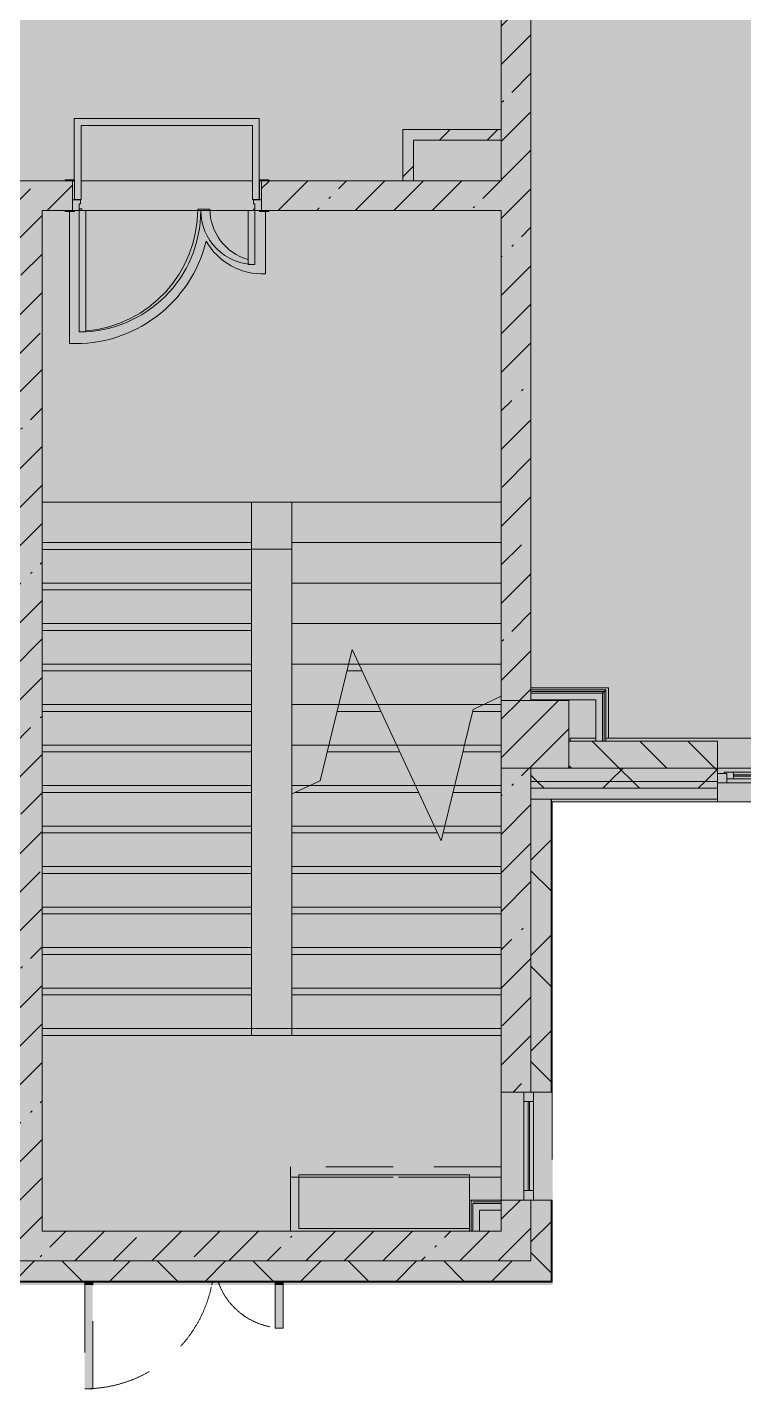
# Model space of a CAD drawing. Header units: millimetres. Extents: x 35157 to 232994, y -8553 to 29000.
# Drawn here: x 177954 to 183260, y -1048 to 9037 of the extents above; entities that cross this region are included whole.
import ezdxf

# ---------------------------------------------------------------- set-up
doc = ezdxf.new("R2010")
doc.units = ezdxf.units.MM
doc.linetypes.add('200_ШТРИХ__ш1_п0_6_', pattern=[800, 500, -300])
doc.layers.add('A-DETL-GENF-2', color=7, linetype='Continuous', lineweight=9, true_color=0xc0c0c0, transparency=0.4)
for name, color, linetype, lineweight in [('A-DETL-MBND-1', 7, '200_ШТРИХ__ш1_п0_6_', 9), ('A-WALL-9', 7, 'Continuous', 5), ('I-WALL-23', 7, 'Continuous', 5), ('S-COLS-1', 7, 'Continuous', 5)]:
    doc.layers.add(name, color=color, linetype=linetype, lineweight=lineweight)
for name, color, linetype, lineweight, true_color in [('A-DOOR-4', 7, 'Continuous', 5, 0xe2e2e2), ('A-DOOR-5', 7, 'Continuous', 5, 0xb7b7b7), ('A-DOOR-FRAM-2', 7, 'Continuous', 5, 0xe2e2e2), ('A-DOOR-FRAM-4', 7, 'Continuous', 5, 0xb7b7b7), ('A-FLOR-2', 7, 'Continuous', 5, 0xb7b7b7), ('A-GLAZ-3', 7, 'Continuous', 5, 0x737373), ('A-WALL-10', 7, 'Continuous', 9, 0x737373), ('A-WALL-11', 7, 'Continuous', 5, 0x737373), ('I-WALL-21', 7, 'Continuous', 5, 0xe7e7e7), ('I-WALL-22', 7, 'Continuous', 9, 0xe7e7e7), ('I-WALL-24', 7, 'Continuous', 5, 0x737373), ('S-COLS-2', 7, 'Continuous', 5, 0x737373), ('S-STRS-2', 7, 'Continuous', 5, 0x737373), ('S-STRS-MBND-1', 7, 'Continuous', 5, 0x737373)]:
    doc.layers.add(name, color=color, linetype=linetype, lineweight=lineweight, true_color=true_color)
pattern_1 = [(45, (105984, 0), (-353.5534, 353.5534), []), (135, (105984, 0), (-353.5534, -353.5534), [])]
pattern_2 = [(45, (105984, 0), (-285.1231, 285.1231), []), (45, (106269.13, 0), (-285.1231, 285.1231), [504.031, -100.806, 16.764, -84.042])]
pattern_3 = [(45, (105984, 0), (-176.7767, 176.7767), [])]
pattern_4 = [(45, (105984, 0), (-530.33, 530.33), []), (135, (105984, 0), (-530.33, -530.33), [])]

# ---------------------------------------------------------------- blocks, each defined once
blk = doc.blocks.new('BSC_Колонна _Прямоугольная - 500х500-V83-2_4_2_птичка')
at = {"layer": 'S-COLS-1'}
h = blk.add_hatch(dxfattribs=at)
h.set_pattern_fill('FP_84', color=256, style=0, pattern_type=2)
h.set_pattern_definition([(45, (-75730, -3800), (-285.1231, 285.1231), []), (45, (-75444.88, -3800), (-285.1231, 285.1231), [504.031, -100.806, 16.764, -84.042])])
h.paths.add_polyline_path([(-250, -250), (250, -250), (250, 250), (-250, 250), (-250, -99)])
at = {"layer": 'S-COLS-2'}
for p, q in [((250, 250), (-250, 250)), ((-250, 250), (-250, -250)), ((250, -250), (250, 250)), ((-250, -250), (250, -250))]:
    blk.add_line(p, q, dxfattribs=at)
blk = doc.blocks.new('110_Дверь_СКБ_2Ст - Д-1 Лестничная клетка EIS60-24319353-2_4_2_птичка')
at = {"layer": 'A-DOOR-4'}
for points in [[(612.5, 1010), (612.5, 110), (662.5, 110), (662.5, 1010)], [(-587.5, 510), (-637.5, 510), (-637.5, 110), (-587.5, 110)], [(712.5, 30), (697.5, 30), (697.5, -110), (712.5, -110)]]:
    blk.add_hatch(color=256, dxfattribs=at).paths.add_polyline_path(points)
h = blk.add_hatch(color=256, dxfattribs=at)
h.paths.add_polyline_path([(712.5, 110), (662.5, 110), (662.5, 60), (652.5, 60), (652.5, 30), (712.5, 30), (712.5, 39.7)])
h.paths.add_polyline_path([(-687.5, 110), (-687.5, 30), (-627.5, 30), (-627.5, 60), (-637.5, 60), (-637.5, 110)])
at = {"layer": 'A-DOOR-FRAM-2'}
for points in [[(-742.5, 118), (-742.5, 110), (-672.5, 110), (-672.5, 118)], [(697.5, 118), (697.5, 110), (767.5, 110), (767.5, 118)], [(-672.5, 30), (-687.5, 30), (-687.5, -110), (-672.5, -110)], [(-672.5, -110), (-742.5, -110), (-742.5, -118), (-672.5, -118)], [(697.5, -110), (697.5, -118), (767.5, -118), (767.5, -110)]]:
    blk.add_hatch(color=256, dxfattribs=at).paths.add_polyline_path(points)
at = {"layer": 'A-DOOR-5'}
for p, q in [((662.5, 1010), (612.5, 1010)), ((612.5, 1010), (612.5, 110)), ((662.5, 110), (662.5, 1010)), ((-637.5, 510), (-637.5, 110)), ((-587.5, 510), (-637.5, 510)), ((-587.5, 110), (-587.5, 510)), ((-637.5, 110), (-587.5, 110)), ((612.5, 110), (662.5, 110))]:
    blk.add_line(p, q, dxfattribs=at)
for centre, radius, start, end in [((662.5, 110), 900, 90, 180), ((-637.5, 110), 400, 360, 90)]:
    blk.add_arc(centre, radius, start, end, dxfattribs=at)
at = {"layer": 'A-DOOR-FRAM-4'}
for p, q in [((-672.5, 118), (-742.5, 118)), ((-742.5, 118), (-742.5, 110)), ((-742.5, 110), (-672.5, 110)), ((-637.5, 110), (-687.5, 110)), ((-687.5, 110), (-687.5, 30)), ((-672.5, 110), (-672.5, 118)), ((-637.5, 60), (-637.5, 110)), ((662.5, 110), (662.5, 60)), ((712.5, 110), (662.5, 110)), ((767.5, 118), (697.5, 118)), ((697.5, 118), (697.5, 110)), ((697.5, 110), (767.5, 110)), ((712.5, 30), (712.5, 110)), ((767.5, 110), (767.5, 118)), ((-687.5, 30), (-627.5, 30)), ((-672.5, 30), (-687.5, 30)), ((-687.5, 30), (-687.5, -110)), ((-672.5, -110), (-672.5, 30)), ((-627.5, 60), (-637.5, 60)), ((-627.5, 30), (-627.5, 60)), ((662.5, 60), (652.5, 60)), ((652.5, 60), (652.5, 30)), ((652.5, 30), (712.5, 30)), ((712.5, 30), (697.5, 30)), ((697.5, 30), (697.5, -110)), ((712.5, -110), (712.5, 30)), ((-672.5, -110), (-742.5, -110)), ((-742.5, -110), (-742.5, -118)), ((-742.5, -118), (-672.5, -118)), ((-687.5, -110), (-672.5, -110)), ((-672.5, -118), (-672.5, -110)), ((697.5, -110), (712.5, -110)), ((767.5, -110), (697.5, -110)), ((697.5, -110), (697.5, -118)), ((697.5, -118), (767.5, -118)), ((767.5, -118), (767.5, -110))]:
    blk.add_line(p, q, dxfattribs=at)
blk = doc.blocks.new('120_Окно_СКБ_1Ст - 120_Окно_СКБ_1Ст 900х2500_h_-19906150-2_4_2_птичка')
at = {"layer": 'A-GLAZ-3'}
for p, q in [((-450, -75), (-450, -5)), ((-450, -5), (-380, -5)), ((450, -5), (-450, -5)), ((-380, -75), (-450, -75)), ((-450, -75), (-400, -75)), ((-380, -75), (-400, -75)), ((-400, -75), (-400, -85)), ((-400, -85), (400, -85)), ((400, -85), (-400, -85)), ((-380, -5), (-380, -75)), ((380, -35), (-380, -35)), ((-380, -35), (-380, -75)), ((-330, -85), (-330, -35)), ((-330, -55), (330, -55)), ((330, -65), (-330, -65)), ((330, -85), (330, -35)), ((380, -75), (380, -5)), ((380, -5), (450, -5)), ((380, -75), (380, -35)), ((450, -75), (380, -75)), ((400, -75), (380, -75)), ((400, -75), (450, -75)), ((400, -85), (400, -75)), ((450, -5), (450, -75))]:
    blk.add_line(p, q, dxfattribs=at)
blk = doc.blocks.new('110_Дверь_СКБ_2Ст_Наружная - ДН-1_л__ Двухстворчатая 1350 х3200 _ЛК_ в свету с верхним остеклением 2-V188-2_4_2_птичка')
at = {"layer": 'A-DETL-MBND-1'}
for points in [[(754, 869), (694, 869), (694, 101), (754, 101), (754, 169)], [(-656, 419), (-716, 419), (-716, 101), (-656, 101), (-656, 169)], [(-716, 101), (-716, 79), (-656, 79), (-656, 101)], [(694, 101), (694, 79), (754, 79), (754, 101)]]:
    blk.add_hatch(color=256, dxfattribs=at).paths.add_polyline_path(points)
for p, q in [((754, 869), (694, 869)), ((694, 869), (694, 101)), ((754, 101), (754, 869)), ((-716, 419), (-716, 101)), ((-656, 419), (-716, 419)), ((-656, 101), (-656, 419)), ((-716, 101), (-716, 79)), ((-656, 79), (-656, 101)), ((694, 101), (694, 79)), ((754, 79), (754, 101))]:
    blk.add_line(p, q, dxfattribs=at)
for centre, radius, start, end in [((754, -91), 960, 90, 168.4089), ((-716, -91), 510, 22.5, 90), ((-716, -91), 510, 19.5984, 22.1347), ((754, -91), 960, 168.4089, 169.737)]:
    blk.add_arc(centre, radius, start, end, dxfattribs=at)
blk = doc.blocks.new('120_Окно_СКБ_1Ст - 120_Окно_СКБ_1Ст 800х2500 EI30-23532001-2_4_2_птичка')
at = {"layer": 'A-GLAZ-3'}
for p, q in [((-400, -127), (-400, -57)), ((-400, -57), (-330, -57)), ((400, -57), (-400, -57)), ((-330, -57), (-330, -127)), ((330, -87), (-330, -87)), ((330, -97), (-330, -97)), ((330, -127), (330, -57)), ((330, -57), (400, -57)), ((400, -57), (400, -127)), ((-330, -127), (-400, -127)), ((-400, -127), (400, -127)), ((400, -127), (330, -127))]:
    blk.add_line(p, q, dxfattribs=at)
blk = doc.blocks.new('Зашивка приборов отопления27 - Зашивка приборов отопления-33322407-2_4_2_птичка')
at = {"layer": 'A-DETL-MBND-1'}
for p, q in [((75480, 595), (73920, 595)), ((73920, 595), (73920, 520)), ((73920, 520), (73920, 120)), ((75480, 520), (73920, 520)), ((73920, 520), (73920, 120)), ((73920, 520), (75480, 520)), ((75480, 520), (75480, 595)), ((75480, 350), (75480, 520))]:
    blk.add_line(p, q, dxfattribs=at)

msp = doc.modelspace()

# ---------------------------------------------------------------- hatches: boundary and pattern name
at = {"layer": 'A-DETL-GENF-2'}
msp.add_hatch(color=256, dxfattribs=at).paths.add_polyline_path([(181824.9, -280), (181844, -280), (181844, 3300), (190844, 3300), (190844, 27350), (147894, 27350), (147894, 23778), (144744, 23778), (144744, -280), (180897.4, -280)])
at = {"layer": 'A-WALL-9'}
h = msp.add_hatch(dxfattribs=at)
h.set_pattern_fill('FP_99', color=256, style=0, pattern_type=2)
h.set_pattern_definition([(135, (105984, 0), (-176.7767, -176.7767), [])])
h.paths.add_polyline_path([(186334, 3550), (186334, 3750), (186064, 3750), (186064, 3550)])
h.paths.add_polyline_path([(185164, 3550), (185164, 3750), (183964, 3750), (183964, 3550), (184607.5, 3550)])
h.paths.add_polyline_path([(182752.5, 3550), (183064, 3550), (183064, 3750), (181964, 3750), (181964, 3550)])
h = msp.add_hatch(dxfattribs=at)
h.set_pattern_fill('FP_89', color=256, style=0, pattern_type=2)
h.set_pattern_definition(pattern_1)
h.paths.add_polyline_path([(190172.6, 3450), (190684, 3450), (190684, 3550), (190104, 3550), (190104, 3450)])
h.paths.add_polyline_path([(187404, 3450), (187404, 3550), (186064, 3550), (186064, 3450), (187390.1, 3450)])
h.paths.add_polyline_path([(182752.5, 3450), (183064, 3450), (183064, 3550), (181684, 3550), (181684, 3450), (181964, 3450)])
h.paths.add_polyline_path([(184607.5, 3450), (185164, 3450), (185164, 3550), (183964, 3550), (183964, 3450)])
h = msp.add_hatch(dxfattribs=at)
h.set_pattern_fill('FP_89', color=256, style=0, pattern_type=2)
h.set_pattern_definition(pattern_1)
h.paths.add_polyline_path([(190784, 3400), (190784, 3450), (190104, 3450), (190104, 3400), (190684, 3400)])
h.paths.add_polyline_path([(181824.9, 3400), (183064, 3400), (183064, 3450), (181684, 3450), (181684, 3400)])
h.paths.add_polyline_path([(187390.1, 3400), (187404, 3400), (187404, 3450), (186064, 3450), (186064, 3400), (186462.5, 3400)])
h.paths.add_polyline_path([(183964, 3400), (185164, 3400), (185164, 3450), (183964, 3450)])
h = msp.add_hatch(dxfattribs=at)
h.set_pattern_fill('FP_89', color=256, style=0, pattern_type=2)
h.set_pattern_definition(pattern_1)
h.paths.add_polyline_path([(181684, -250), (181834, -250), (181834, 350), (181684, 350), (181684, -100)])
h.paths.add_polyline_path([(181684, 1150), (181834, 1150), (181834, 3320), (181684, 3320), (181684, 1965.8)])
h = msp.add_hatch(dxfattribs=at)
h.set_pattern_fill('FP_89', color=256, style=0, pattern_type=2)
h.set_pattern_definition(pattern_1)
h.paths.add_polyline_path([(181684, -250), (181684, -100), (177544, -100), (177544, -250), (180897.4, -250)])
h.paths.add_polyline_path([(175332.3, -250), (176644, -250), (176644, -100), (173044, -100), (173044, -250), (173477.3, -250)])
h.paths.add_polyline_path([(164794, -250), (164794, -100), (164044, -100), (164044, -250), (164202.1, -250)])
h.paths.add_polyline_path([(167912.1, -250), (168044, -250), (168044, -100), (166894, -100), (166894, -250), (166984.6, -250)])
h.paths.add_polyline_path([(162894, -250), (163144, -250), (163144, -100), (162394, -100), (162394, -250), (162810.8, -250)])
h.paths.add_polyline_path([(171144, -250), (172144, -250), (172144, -100), (171144, -100)])
h.paths.add_polyline_path([(159294, -250), (159294, -100), (157894, -100), (157894, -250), (158636.9, -250)])
h.paths.add_polyline_path([(154794, -250), (154794, -100), (153394, -100), (153394, -250), (153999.3, -250)])
h.paths.add_polyline_path([(151216.8, -250), (151294, -250), (151294, -100), (150920.3, -100), (150920.3, -250)])
h.paths.add_polyline_path([(148644, -250), (150020.3, -250), (150020.3, -100), (148644, -100)])
h.paths.add_polyline_path([(145054.9, -250), (145544, -250), (145544, -100), (144744, -100), (144747.9, -250), (145024, -250)])
at = {"layer": 'I-WALL-21'}
for points in [[(182213.4, 4055), (182213.4, 4105), (181684, 4105), (181684, 4055), (182163.4, 4055)], [(182213.4, 3750), (182213.4, 4055), (182163.4, 4055), (182163.4, 3750)], [(181464, 275), (181464, 325), (181304, 325), (181304, 275)]]:
    msp.add_hatch(color=256, dxfattribs=at).paths.add_polyline_path(points)
at = {"layer": 'I-WALL-22'}
msp.add_hatch(color=256, dxfattribs=at).paths.add_polyline_path([(181254, 120), (181304, 120), (181304, 325), (181254, 325), (181254, 230.5)])
at = {"layer": 'I-WALL-23'}
h = msp.add_hatch(dxfattribs=at)
h.set_pattern_fill('FP_97', color=256, style=0, pattern_type=2)
h.set_pattern_definition(pattern_2)
h.paths.add_polyline_path([(181464, 7900), (181684, 7900), (181684, 9352.3), (181464, 9352.3), (181464, 8200)])
h.paths.add_polyline_path([(181464, 10792.3), (181684, 10792.3), (181684, 10900), (181464, 10900)])
h = msp.add_hatch(dxfattribs=at)
h.set_pattern_fill('FP_101', color=256, style=0, pattern_type=2)
h.set_pattern_definition(pattern_3)
h.paths.add_polyline_path([(180814, 7900), (180814, 8280), (180734, 8280), (180734, 7900)])
h = msp.add_hatch(dxfattribs=at)
h.set_pattern_fill('FP_101', color=256, style=0, pattern_type=2)
h.set_pattern_definition(pattern_3)
h.paths.add_polyline_path([(181464, 8200), (181464, 8280), (180814, 8280), (180814, 8200), (180897.4, 8200)])
h = msp.add_hatch(dxfattribs=at)
h.set_pattern_fill('FP_97', color=256, style=0, pattern_type=2)
h.set_pattern_definition(pattern_2)
h.paths.add_polyline_path([(178064, 120), (178064, 7900), (177844, 7900), (177844, 120)])
h = msp.add_hatch(dxfattribs=at)
h.set_pattern_fill('FP_97', color=256, style=0, pattern_type=2)
h.set_pattern_definition(pattern_2)
h.paths.add_polyline_path([(179744, 7680), (181464, 7680), (181464, 7900), (179689, 7900), (179689, 7680)])
h.paths.add_polyline_path([(178114.9, 7680), (178289, 7680), (178289, 7900), (178064, 7900), (178064, 7680)])
h = msp.add_hatch(dxfattribs=at)
h.set_pattern_fill('FP_97', color=256, style=0, pattern_type=2)
h.set_pattern_definition(pattern_2)
h.paths.add_polyline_path([(181464, -100), (181684, -100), (181684, 350), (181464, 350), (181464, 120)])
h.paths.add_polyline_path([(181464, 1150), (181684, 1150), (181684, 3550), (181464, 3550), (181464, 1965.8)])
h.paths.add_polyline_path([(181684, 4050), (181684, 7900), (181464, 7900), (181464, 4050), (181646.3, 4050)])
h = msp.add_hatch(dxfattribs=at)
h.set_pattern_fill('FP_188', color=256, style=0, pattern_type=2)
h.set_pattern_definition(pattern_4)
h.paths.add_polyline_path([(182238.4, 4117.5), (182238.4, 4130), (181684, 4130), (181684, 4117.5), (182225.9, 4117.5)])
h = msp.add_hatch(dxfattribs=at)
h.set_pattern_fill('FP_188', color=256, style=0, pattern_type=2)
h.set_pattern_definition(pattern_4)
h.paths.add_polyline_path([(182225.9, 4105), (182225.9, 4117.5), (181684, 4117.5), (181684, 4105), (182213.4, 4105)])
h = msp.add_hatch(dxfattribs=at)
h.set_pattern_fill('FP_188', color=256, style=0, pattern_type=2)
h.set_pattern_definition(pattern_4)
h.paths.add_polyline_path([(182225.9, 3750), (182225.9, 4105), (182213.4, 4105), (182213.4, 3750)])
h = msp.add_hatch(dxfattribs=at)
h.set_pattern_fill('FP_188', color=256, style=0, pattern_type=2)
h.set_pattern_definition(pattern_4)
h.paths.add_polyline_path([(182225.9, 3750), (182238.4, 3750), (182238.4, 4117.5), (182225.9, 4117.5), (182225.9, 4055)])
h = msp.add_hatch(dxfattribs=at)
h.set_pattern_fill('FP_97', color=256, style=0, pattern_type=2)
h.set_pattern_definition(pattern_2)
h.paths.add_polyline_path([(181464, -100), (181464, 120), (177844, 120), (177844, -100), (180897.4, -100)])

# ---------------------------------------------------------------- linework, layer by layer
at = {"layer": 'A-DETL-MBND-1'}
for p, q in [((181464, 595), (181464, 1150)), ((181842, 1150), (181842, 350))]:
    msp.add_line(p, q, dxfattribs=at)
at = {"layer": 'A-FLOR-2'}
for p, q in [((178302.3, 8360.1), (178302.3, 7908)), ((179672.3, 8360.1), (178302.3, 8360.1)), ((178352.3, 7760.1), (178352.3, 8310.1)), ((178352.3, 8310.1), (179622.3, 8310.1)), ((179622.3, 8310.1), (179622.3, 7760.1)), ((179672.3, 7760.1), (179672.3, 8360.1)), ((178267.7, 7672), (178267.7, 6695.1)), ((178304, 7760.1), (178352.3, 7760.1)), ((178357.5, 7692.1), (178339, 7692.1)), ((178357.5, 7680), (178357.5, 7692.1)), ((179306.6, 7690.6), (179216.9, 7690.6)), ((179622.3, 7760.1), (179672.3, 7760.1)), ((179639, 7689.1), (179629.2, 7689.1)), ((179629.2, 7689.1), (179629.2, 7680)), ((179718.5, 7210.5), (179718.5, 7672)), ((179614, 5170), (179914, 5170)), ((181684, 4145), (182258.4, 4145)), ((182258.4, 4145), (182258.4, 3770)), ((179964, 536), (179964, 140)), ((181229, 536), (179964, 536)), ((181229, 350), (181229, 536)), ((179964, 140), (181229, 140))]:
    msp.add_line(p, q, dxfattribs=at)
for centre, radius, start, end in [((178311.9, 7689.1), 905, 274.89327, 0.09571), ((179696.4, 7690.6), 389.8, 180, 253.95631), ((178311.9, 7689.1), 995, 267.45356, 346.31888), ((179696.1, 7689.1), 479.2, 209.41362, 272.67589)]:
    msp.add_arc(centre, radius, start, end, dxfattribs=at)
at = {"layer": 'A-WALL-10'}
for p, q in [((181464, 8200), (181464, 8280)), ((180734, 7900), (180814, 7900)), ((182225.9, 4117.5), (181684, 4117.5)), ((182213.4, 4105), (181684, 4105)), ((182213.4, 3750), (182213.4, 4105)), ((182225.9, 3750), (182225.9, 4117.5)), ((183064, 3550), (181964, 3550)), ((181684, 3450), (183064, 3450)), ((181684, 3400), (183064, 3400)), ((181684, 3320), (183064, 3320)), ((181684, 1150), (181684, 3320)), ((181834, 3300), (181834, 3320)), ((181834, 1150), (181834, 3299)), ((181837, 3304.2), (181837, 3320)), ((181842, 3300), (181837, 3300)), ((181837, 1150), (181837, 3299.3)), ((181241.5, 120), (181241.5, 350)), ((181464, 337.5), (181254, 337.5)), ((181254, 120), (181254, 325)), ((181464, 325), (181254, 325)), ((181464, 275), (181464, 350)), ((181684, 350), (181684, -100)), ((181834, -250), (181834, 350)), ((181837, -253), (181837, 350)), ((181229, 120), (181304, 120)), ((181464, -100), (177544, -100)), ((177544, -250), (181834, -250)), ((177544, -253), (181837, -253))]:
    msp.add_line(p, q, dxfattribs=at)
at = {"layer": 'A-WALL-11'}
for p, q in [((183064, 3750), (181964, 3750)), ((183064, 3300), (183064, 3750)), ((183064, 3550), (183964, 3550)), ((181842, 1150), (181842, 3299.8)), ((181844, 3300), (190914, 3300)), ((181684, 1150), (181842, 1150)), ((181842, 350), (181684, 350)), ((181842, -258), (181842, 350)), ((181684, -100), (181464, -100)), ((172144, -258), (181842, -258))]:
    msp.add_line(p, q, dxfattribs=at)
at = {"layer": 'I-WALL-24'}
for p, q in [((181684, 4050), (181684, 10900)), ((181464, 9352.3), (181464, 8280)), ((180734, 8280), (180734, 7900)), ((181464, 8280), (180734, 8280)), ((180814, 7900), (180814, 8200)), ((180814, 8200), (181464, 8200)), ((181464, 8200), (181464, 7900)), ((178234, 7900), (177844, 7900)), ((178352.3, 7900), (179622.3, 7900)), ((180734, 7900), (179744, 7900)), ((181464, 7900), (180814, 7900)), ((178064, 120), (178064, 7680)), ((178064, 7680), (178234, 7680)), ((179216.3, 7680), (178389, 7680)), ((179589, 7680), (179307.5, 7680)), ((179744, 7680), (181464, 7680)), ((181464, 7680), (181464, 4050)), ((182238.4, 4130), (181684, 4130)), ((181684, 4055), (182163.4, 4055)), ((182163.4, 4055), (182163.4, 3750)), ((182238.4, 3750), (182238.4, 4130)), ((181974, 3770), (182163.4, 3770)), ((181974, 3770), (181974, 3750)), ((182163.4, 3750), (182238.4, 3750)), ((182237.6, 3770), (186334, 3770)), ((181464, 3550), (181464, 1150)), ((181684, 3320), (181684, 3550)), ((181464, 1150), (181684, 1150)), ((181229, 350), (181229, 120)), ((181304, 350), (181229, 350)), ((181684, 350), (181304, 350)), ((181304, 120), (181304, 275)), ((181304, 275), (181464, 275)), ((181464, 275), (181464, 120)), ((181229, 120), (178064, 120)), ((181464, 120), (181304, 120))]:
    msp.add_line(p, q, dxfattribs=at)
at = {"layer": 'S-STRS-2'}
for p, q in [((179216.3, 7680), (178389, 7680)), ((179589, 7680), (179307.5, 7680)), ((179614, 5520), (179914, 5520)), ((179614, 5169.7), (179614, 5520)), ((181464, 5520), (179914, 5520)), ((179914, 5520), (179914, 5220)), ((181464, 5520), (179914, 5520)), ((178064, 5169.7), (179614, 5169.7)), ((178064, 5169.7), (179614, 5169.7)), ((179614, 4869.7), (179614, 5169.7)), ((179914, 5220), (179914, 4920)), ((181464, 5220), (179914, 5220)), ((181464, 5220), (179914, 5220)), ((178064, 4869.7), (179614, 4869.7)), ((178064, 4869.7), (179614, 4869.7)), ((179614, 4569.7), (179614, 4869.7)), ((179914, 4920), (179914, 4620)), ((181464, 4920), (179914, 4920)), ((181464, 4920), (179914, 4920)), ((178064, 4569.7), (179614, 4569.7)), ((178064, 4569.7), (179614, 4569.7)), ((179614, 4269.7), (179614, 4569.7)), ((179914, 4620), (179914, 4320)), ((181464, 4620), (179914, 4620)), ((181464, 4620), (179914, 4620)), ((178064, 4269.7), (179614, 4269.7)), ((178064, 4269.7), (179614, 4269.7)), ((179614, 3969.7), (179614, 4269.7)), ((179914, 4320), (179914, 4020)), ((180332.6, 4320), (179914, 4320)), ((180332.6, 4320), (179914, 4320)), ((180432.7, 4269.7), (180320.3, 4269.7)), ((180432.7, 4269.7), (180320.3, 4269.7)), ((181464, 4320), (180409.2, 4320)), ((181464, 4320), (180409.2, 4320)), ((178064, 3969.7), (179614, 3969.7)), ((178064, 3969.7), (179614, 3969.7)), ((179614, 3669.7), (179614, 3969.7)), ((179914, 4020), (179914, 3720)), ((180259.7, 4020), (179914, 4020)), ((180259.7, 4020), (179914, 4020)), ((180572.6, 3969.7), (180247.4, 3969.7)), ((180572.6, 3969.7), (180247.4, 3969.7)), ((181332.4, 4020), (180549.1, 4020)), ((181332.4, 4020), (180549.1, 4020)), ((181464, 3969.7), (181251.9, 3969.7)), ((181464, 3969.7), (181251.9, 3969.7)), ((178064, 3669.7), (179614, 3669.7)), ((178064, 3669.7), (179614, 3669.7)), ((179614, 3369.7), (179614, 3669.7)), ((179914, 3720), (179914, 3420)), ((180186.8, 3720), (179914, 3720)), ((180186.8, 3720), (179914, 3720)), ((180712.5, 3669.7), (180174.5, 3669.7)), ((180712.5, 3669.7), (180174.5, 3669.7)), ((181191.3, 3720), (180689, 3720)), ((181191.3, 3720), (180689, 3720)), ((181464, 3669.7), (181179, 3669.7)), ((181464, 3669.7), (181179, 3669.7)), ((178064, 3369.7), (179614, 3369.7)), ((178064, 3369.7), (179614, 3369.7)), ((179614, 3069.7), (179614, 3369.7)), ((179914, 3420), (179914, 3358.6)), ((180045.7, 3420), (179914, 3420)), ((180045.7, 3420), (179914, 3420)), ((179914, 3358.6), (179914, 3069.7)), ((180852.3, 3369.7), (179937.8, 3369.7)), ((180852.3, 3369.7), (179937.8, 3369.7)), ((181118.3, 3420), (180828.9, 3420)), ((181118.3, 3420), (180828.9, 3420)), ((181464, 3369.7), (181106.1, 3369.7)), ((181464, 3369.7), (181106.1, 3369.7)), ((178064, 3069.7), (179614, 3069.7)), ((178064, 3069.7), (179614, 3069.7)), ((179614, 2769.7), (179614, 3069.7)), ((179914, 3069.7), (179914, 2769.7)), ((180992.2, 3069.7), (179914, 3069.7)), ((180992.2, 3069.7), (179914, 3069.7)), ((181045.4, 3120), (180968.8, 3120)), ((181045.4, 3120), (180968.8, 3120)), ((181464, 3069.7), (181033.2, 3069.7)), ((181464, 3069.7), (181033.2, 3069.7)), ((178064, 2769.7), (179614, 2769.7)), ((178064, 2769.7), (179614, 2769.7)), ((179614, 2469.7), (179614, 2769.7)), ((179914, 2769.7), (179914, 2469.7)), ((181464, 2769.7), (179914, 2769.7)), ((181464, 2769.7), (179914, 2769.7)), ((178064, 2469.7), (179614, 2469.7)), ((178064, 2469.7), (179614, 2469.7)), ((179614, 2169.7), (179614, 2469.7)), ((179914, 2469.7), (179914, 2169.7)), ((181464, 2469.7), (179914, 2469.7)), ((181464, 2469.7), (179914, 2469.7)), ((178064, 2169.7), (179614, 2169.7)), ((178064, 2169.7), (179614, 2169.7)), ((179614, 1869.7), (179614, 2169.7)), ((179914, 2169.7), (179914, 1869.7)), ((181464, 2169.7), (179914, 2169.7)), ((181464, 2169.7), (179914, 2169.7)), ((178064, 1869.7), (179614, 1869.7)), ((178064, 1869.7), (179614, 1869.7)), ((179614, 1569.7), (179614, 1869.7)), ((179914, 1869.7), (179914, 1569.7)), ((181464, 1869.7), (179914, 1869.7)), ((181464, 1869.7), (179914, 1869.7)), ((178064, 1569.7), (179614, 1569.7)), ((178064, 1569.7), (179614, 1569.7)), ((179914, 1569.7), (179614, 1569.7)), ((181464, 1569.7), (179914, 1569.7)), ((181464, 1569.7), (179914, 1569.7))]:
    msp.add_line(p, q, dxfattribs=at)
at = {"layer": 'S-STRS-MBND-1'}
for p, q in [((181464, 7680), (178064, 7680)), ((178064, 7680), (178064, 5520)), ((181464, 5520), (181464, 7680)), ((178064, 5520), (179614, 5520)), ((178064, 1620), (178064, 5520)), ((178064, 5520), (179614, 5520)), ((179614, 5520), (181464, 5520)), ((179614, 1620), (179614, 5520)), ((178064, 5220), (179614, 5220)), ((178064, 5220), (179614, 5220)), ((178064, 4920), (179614, 4920)), ((178064, 4920), (179614, 4920)), ((178064, 4620), (179614, 4620)), ((178064, 4620), (179614, 4620)), ((180122.6, 3455.9), (180358.8, 4428.1)), ((180358.8, 4428.1), (181019.2, 3011.9)), ((178064, 4320), (179614, 4320)), ((178064, 4320), (179614, 4320)), ((180409.2, 4320), (180332.6, 4320)), ((180409.2, 4320), (180332.6, 4320)), ((181255.4, 3984.1), (181464, 4081.4)), ((178064, 4020), (179614, 4020)), ((178064, 4020), (179614, 4020)), ((180549.1, 4020), (180259.7, 4020)), ((180549.1, 4020), (180259.7, 4020)), ((181186.7, 3701.2), (181255.4, 3984.1)), ((181464, 4020), (181332.4, 4020)), ((181464, 4020), (181332.4, 4020)), ((178064, 3720), (179614, 3720)), ((178064, 3720), (179614, 3720)), ((180689, 3720), (180186.8, 3720)), ((180689, 3720), (180186.8, 3720)), ((181019.2, 3011.9), (181185.7, 3697.1)), ((181464, 3720), (181191.3, 3720)), ((181464, 3720), (181191.3, 3720)), ((179914, 3358.6), (180122.6, 3455.9)), ((178064, 3420), (179614, 3420)), ((178064, 3420), (179614, 3420)), ((179914, 3358.6), (179914, 1620)), ((180828.9, 3420), (180045.7, 3420)), ((180828.9, 3420), (180045.7, 3420)), ((181464, 3420), (181118.3, 3420)), ((181464, 3420), (181118.3, 3420)), ((181464, 3420), (181464, 1620)), ((178064, 3120), (179614, 3120)), ((178064, 3120), (179614, 3120)), ((180968.8, 3120), (179914, 3120)), ((180968.8, 3120), (179914, 3120)), ((181464, 3120), (181045.4, 3120)), ((181464, 3120), (181045.4, 3120)), ((178064, 2820), (179614, 2820)), ((178064, 2820), (179614, 2820)), ((181464, 2820), (179914, 2820)), ((181464, 2820), (179914, 2820)), ((178064, 2520), (179614, 2520)), ((178064, 2520), (179614, 2520)), ((181464, 2520), (179914, 2520)), ((181464, 2520), (179914, 2520)), ((178064, 2220), (179614, 2220)), ((178064, 2220), (179614, 2220)), ((181464, 2220), (179914, 2220)), ((181464, 2220), (179914, 2220)), ((178064, 1920), (179614, 1920)), ((178064, 1920), (179614, 1920)), ((181464, 1920), (179914, 1920)), ((181464, 1920), (179914, 1920)), ((178064, 1620), (178064, 120)), ((178064, 1620), (179614, 1620)), ((178064, 1620), (179614, 1620)), ((179914, 1620), (179614, 1620)), ((181464, 1620), (179914, 1620)), ((181464, 1620), (179914, 1620)), ((181464, 120), (181464, 1620)), ((178064, 120), (181464, 120))]:
    msp.add_line(p, q, dxfattribs=at)

# ---------------------------------------------------------------- block references
at = {"layer": 'A-DETL-MBND-1'}
msp.add_blockref('Зашивка приборов отопления27 - Зашивка приборов отопления-33322407-2_4_2_птичка', (105984, 0), dxfattribs=at)
at = {"layer": 'A-DETL-MBND-1', "rotation": 180}
msp.add_blockref('110_Дверь_СКБ_2Ст_Наружная - ДН-1_л__ Двухстворчатая 1350 х3200 _ЛК_ в свету с верхним остеклением 2-V188-2_4_2_птичка', (179133.5, -179), dxfattribs=at)
at = {"layer": 'A-DOOR-5', "rotation": 180}
msp.add_blockref('110_Дверь_СКБ_2Ст - Д-1 Лестничная клетка EIS60-24319353-2_4_2_птичка', (179001.5, 7790), dxfattribs=at)
at = {"layer": 'A-GLAZ-3'}
for name, p, rotation in [('120_Окно_СКБ_1Ст - 120_Окно_СКБ_1Ст 900х2500_h_-19906150-2_4_2_птичка', (183514, 3435), 180), ('120_Окно_СКБ_1Ст - 120_Окно_СКБ_1Ст 800х2500 EI30-23532001-2_4_2_птичка', (181759, 750), 270)]:
    msp.add_blockref(name, p, dxfattribs=dict(at, rotation=rotation))
at = {"layer": 'S-COLS-2'}
msp.add_blockref('BSC_Колонна _Прямоугольная - 500х500-V83-2_4_2_птичка', (181714, 3800), dxfattribs=at)

doc.saveas('drawing.dxf')
